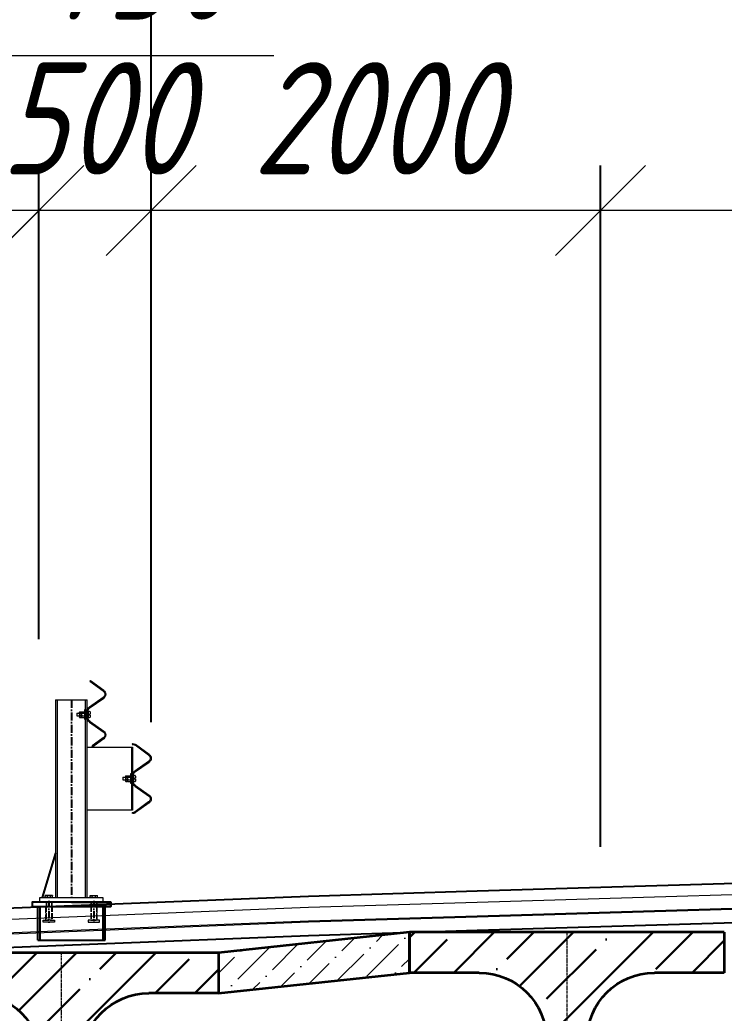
# Model space of a CAD drawing. Header units: millimetres. Extents: x 0 to 285450075, y -3000605 to 8125189010.
# Drawn here: x 7157806 to 7160940, y -51800 to -47377 of the extents above; entities that cross this region are included whole.
import ezdxf
from ezdxf import colors
from ezdxf.entities.mleader import LeaderData, LeaderLine
from ezdxf.math import Vec2, Vec3

# ---------------------------------------------------------------- set-up
doc = ezdxf.new("R2010")
doc.units = ezdxf.units.MM
for name, pattern in [('ACAD_ISO02W100', [15, 12, -3]), ('ACAD_ISO10W100', [18.5, 12, -3, 0.5, -3]), ('осевая', [2, 1.25, -0.25, 0.25, -0.25])]:
    doc.linetypes.add(name, pattern=pattern)
for name, color, linetype, lineweight in [('1-Бетон', 106, 'Continuous', 35), ('1-Тонкая', 5, 'Continuous', 20), ('1-Штриховка', 8, 'Continuous', 9), ('ИС_Выноски', 3, 'Continuous', 18), ('ИС_Ось', 3, 'осевая', 18), ('ИС_Размер', 3, 'Continuous', 18), ('ПП_сплошная', 7, 'Continuous', 30)]:
    doc.layers.add(name, color=color, linetype=linetype, lineweight=lineweight)
doc.layers.add('Красный поперечник', color=1, linetype='Continuous')
doc.styles.add('0', font='isocpeur.ttf', dxfattribs={"width": 0.8, "oblique": 15})
doc.styles.add('ISOCPEUR', font='isocpeur.ttf', dxfattribs={"width": 0.8, "oblique": 15, "height": 2.5})
doc.dimstyles.new('М200', dxfattribs={"dimscale": 200, "dimtxt": 2.5, "dimasz": 2, "dimexe": 1, "dimexo": 1, "dimgap": 0.8, "dimtad": 1, "dimdec": 0, "dimzin": 0, "dimdsep": 46, "dimtxsty": '0', "dimblk": 'OBLIQUE', "dimcen": 0.09, "dimdle": 1, "dimclrd": 256, "dimclre": 256, "dimclrt": 256, "dimadec": 4, "dimazin": 0, "dimtfac": 1, "dimtdec": 0, "dimtmove": 1, "dimatfit": 2, "dimfxl": 1, "dimtolj": 1, "dimtzin": 0, "dimlwd": -1, "dimarcsym": 0})

# ---------------------------------------------------------------- blocks, each defined once
blk = doc.blocks.new('БР09')
at = {"lineweight": 15}
for p, q in [((-782.6, 48.3), (-724.5, 90.9)), ((-780.3, 45.1), (-721.6, 88)), ((-722.2, -28.2), (-782.6, 14.5)), ((-719.9, -24.9), (-780.3, 17.8)), ((-708.9, -874.1), (-708.9, 6.2)), ((-568.9, 6.2), (-708.9, 6.2)), ((-701.6, -874.1), (-701.6, 6.2)), ((-576.2, 6.2), (-576.2, -874.1)), ((-568.9, 6.2), (-568.9, -874.1)), ((-712.9, -43.7), (-712.9, -74.5)), ((-699, -37.2), (-701.6, -37.2)), ((-701.6, -37.2), (-701.6, -81)), ((-699, -81), (-699, -37.2)), ((-701.6, -81), (-699, -81)), ((-684.4, -46.3), (-699, -46.3)), ((-688, -53.6), (-699, -53.6)), ((-688, -64.6), (-699, -64.6)), ((-684.4, -71.9), (-699, -71.9)), ((-684.4, -46.3), (-689.8, -46.3)), ((-684.4, -71.9), (-689.8, -71.9)), ((-683.4, -49.1), (-683.4, -69.1)), ((-683.4, -49.1), (-683.4, -69.1)), ((-675.2, -46.3), (-682.4, -46.3)), ((-675.2, -71.9), (-682.4, -71.9)), ((-674.3, -49.1), (-674.3, -69.1)), ((-662.4, -53.6), (-674.3, -53.6)), ((-662.4, -64.6), (-674.3, -64.6)), ((-662.4, -53.6), (-662.4, -64.6)), ((-722.2, -90), (-782.6, -132.7)), ((-719.9, -93.3), (-780.3, -136)), ((-782.6, -166.5), (-733.9, -202.1)), ((-780.3, -163.3), (-731.5, -198.9)), ((-984.6, -236.7), (-924.4, -192.7)), ((-982.3, -239.9), (-922.1, -195.9)), ((-910.9, -188.1), (-916.6, -189.2)), ((-910.1, -192), (-915.8, -193.1)), ((-910.9, -188.1), (-910.1, -192)), ((-708.9, -204.1), (-910.9, -204.1)), ((-910.9, -204.1), (-910.9, -484.1)), ((-906.9, -204.1), (-906.9, -484.1)), ((-924.2, -313.2), (-984.6, -270.5)), ((-921.8, -309.9), (-982.3, -267.2)), ((-914.9, -328.7), (-914.9, -359.5)), ((-924.2, -375), (-984.6, -417.7)), ((-921.8, -378.3), (-982.3, -421)), ((-984.6, -451.5), (-924.4, -495.5)), ((-982.3, -448.3), (-922.1, -492.3)), ((-910.9, -484.1), (-708.9, -484.1)), ((-916.6, -499), (-910.9, -500.1)), ((-915.8, -495.1), (-910.1, -496.2)), ((-910.9, -500.1), (-910.1, -496.2)), ((-754.9, -874.1), (-754.9, -864.1)), ((-722.9, -864.1), (-754.9, -864.1)), ((-754.9, -874.1), (-754.9, -864.1)), ((-728.9, -864.1), (-754.9, -864.1)), ((-738.9, -874.1), (-754.9, -874.1)), ((-722.9, -874.1), (-754.9, -874.1)), ((-745.9, -874.1), (-745.9, -864.1)), ((-745.9, -874.1), (-745.9, -864.1)), ((-745.9, -874.1), (-745.9, -864.1)), ((-745.9, -874.1), (-745.9, -864.1)), ((-731.9, -874.1), (-731.9, -864.1)), ((-731.9, -874.1), (-731.9, -864.1)), ((-731.9, -874.1), (-731.9, -864.1)), ((-731.9, -874.1), (-731.9, -864.1)), ((-731.9, -874.1), (-731.9, -864.1)), ((-731.9, -874.1), (-731.9, -864.1)), ((-731.9, -874.1), (-731.9, -864.1)), ((-731.9, -874.1), (-731.9, -864.1)), ((-731.9, -874.1), (-731.9, -864.1)), ((-731.9, -874.1), (-731.9, -864.1)), ((-724.9, -864.1), (-728.9, -864.1)), ((-722.9, -872.1), (-722.9, -864.1)), ((-722.9, -874.1), (-722.9, -866.1)), ((-722.9, -874.1), (-722.9, -866.1)), ((-722.9, -872.1), (-722.9, -866.1)), ((-722.9, -874.1), (-722.9, -866.1)), ((-722.9, -874.1), (-722.9, -866.1)), ((-554.9, -872.1), (-554.9, -864.1)), ((-554.9, -864.1), (-522.9, -864.1)), ((-554.9, -874.1), (-554.9, -866.1)), ((-554.9, -874.1), (-554.9, -866.1)), ((-554.9, -872.1), (-554.9, -866.1)), ((-554.9, -874.1), (-554.9, -866.1)), ((-554.9, -874.1), (-554.9, -866.1)), ((-554.9, -874.1), (-522.9, -874.1)), ((-552.9, -864.1), (-548.9, -864.1)), ((-548.9, -864.1), (-522.9, -864.1)), ((-545.9, -874.1), (-545.9, -864.1)), ((-545.9, -874.1), (-545.9, -864.1)), ((-545.9, -874.1), (-545.9, -864.1)), ((-545.9, -874.1), (-545.9, -864.1)), ((-545.9, -874.1), (-545.9, -864.1)), ((-545.9, -874.1), (-545.9, -864.1)), ((-545.9, -874.1), (-545.9, -864.1)), ((-545.9, -874.1), (-545.9, -864.1)), ((-545.9, -874.1), (-545.9, -864.1)), ((-545.9, -874.1), (-545.9, -864.1)), ((-538.9, -874.1), (-522.9, -874.1)), ((-531.9, -874.1), (-531.9, -864.1)), ((-531.9, -874.1), (-531.9, -864.1)), ((-531.9, -874.1), (-531.9, -864.1)), ((-531.9, -874.1), (-531.9, -864.1)), ((-522.9, -874.1), (-522.9, -864.1)), ((-522.9, -874.1), (-522.9, -864.1))]:
    blk.add_line(p, q, dxfattribs=at)
for p, q in [((-724.5, 90.9), (-721.6, 88)), ((-733.9, -202.1), (-731.5, -198.9))]:
    blk.add_line(p, q)
at = {"lineweight": 15, "ltscale": 5}
for p, q in [((-904.2, -322.2), (-906.9, -322.2)), ((-906.9, -322.2), (-906.9, -366)), ((-904.2, -366), (-904.2, -322.2)), ((-906.9, -366), (-904.2, -366))]:
    blk.add_line(p, q, dxfattribs=at)
at = {"color": 7, "lineweight": 15}
for p, q in [((-889.7, -331.3), (-904.2, -331.3)), ((-893.3, -338.6), (-904.2, -338.6)), ((-893.3, -349.6), (-904.2, -349.6)), ((-889.7, -331.3), (-895.1, -331.3)), ((-888.7, -334.1), (-888.7, -354.1)), ((-888.7, -334.1), (-888.7, -354.1)), ((-880.5, -331.3), (-887.7, -331.3)), ((-879.6, -334.1), (-879.6, -354.1)), ((-867.7, -338.6), (-879.6, -338.6)), ((-867.7, -349.6), (-879.6, -349.6)), ((-867.7, -338.6), (-867.7, -349.6)), ((-889.7, -356.9), (-904.2, -356.9)), ((-889.7, -356.9), (-895.1, -356.9)), ((-880.5, -356.9), (-887.7, -356.9))]:
    blk.add_line(p, q, dxfattribs=at)
at = {"linetype": 'Continuous'}
for p, q in [((-788.9, -1064.1), (-788.9, -914.1)), ((-779.2, -914.1), (-779.2, -1064.1)), ((-498.6, -914.1), (-498.6, -1064.1)), ((-488.9, -1064.1), (-488.9, -914.1)), ((-488.9, -1064.1), (-788.9, -1064.1))]:
    blk.add_line(p, q, dxfattribs=at)
at = {"color": 3, "linetype": 'ACAD_ISO02W100', "lineweight": 15, "ltscale": 2}
for p, q in [((-751.9, -894.1), (-751.9, -914.1)), ((-750.9, -914.1), (-750.9, -974.1)), ((-749.9, -894.1), (-749.9, -914.1)), ((-727.9, -894.1), (-727.9, -914.1)), ((-726.9, -914.1), (-726.9, -974.1)), ((-725.9, -894.1), (-725.9, -914.1)), ((-551.9, -894.1), (-551.9, -914.1)), ((-550.9, -914.1), (-550.9, -974.1)), ((-549.9, -894.1), (-549.9, -914.1)), ((-527.9, -894.1), (-527.9, -914.1)), ((-526.9, -914.1), (-526.9, -974.1)), ((-525.9, -894.1), (-525.9, -914.1))]:
    blk.add_line(p, q, dxfattribs=at)
at = {"linetype": 'ACAD_ISO10W100', "ltscale": 2.5}
for p, q in [((-738.9, -888.1), (-738.9, -985.8)), ((-538.9, -888.1), (-538.9, -985.8))]:
    blk.add_line(p, q, dxfattribs=at)
at = {"linetype": 'ACAD_ISO10W100', "ltscale": 3}
blk.add_lwpolyline([(-638.9, 6.2), (-638.9, -874.1)], dxfattribs=at)
at = {"lineweight": 15}
blk.add_lwpolyline([(-712.9, -44), (-716.4, -44, 0.414214), (-722.5, -50), (-722.5, -57), (-718.8, -57), (-718.8, -61.2), (-722.5, -61.2), (-722.5, -68.2, 0.414214), (-716.4, -74.2), (-712.9, -74.2), (-712.9, -44)], format="xyb", dxfattribs=at)
at = {"color": 7, "lineweight": 15}
blk.add_lwpolyline([(-914.9, -329), (-918.4, -329, 0.414214), (-924.4, -335), (-924.4, -342), (-920.8, -342), (-920.8, -346.2), (-924.4, -346.2), (-924.4, -353.2, 0.414214), (-918.4, -359.2), (-914.9, -359.2), (-914.9, -329)], format="xyb", dxfattribs=at)
blk.add_lwpolyline([(-568.9, -675.8), (-508.9, -874.1)])
at = {"lineweight": 15}
blk.add_lwpolyline([(-778.9, -894.1), (-498.9, -894.1), (-498.9, -874.1), (-778.9, -874.1)], close=True, dxfattribs=at)
at = {"linetype": 'Continuous'}
for points in [[(-638.9, -894.1), (-813.9, -894.1), (-813.9, -914.1), (-638.9, -914.1)], [(-638.9, -894.1), (-463.9, -894.1), (-463.9, -914.1), (-638.9, -914.1)]]:
    blk.add_lwpolyline(points, dxfattribs=at)
blk.add_lwpolyline([(-463.9, -914.1), (-813.9, -914.1), (-813.9, -894.1), (-463.9, -894.1)], close=True, dxfattribs=at)
at = {"color": 3, "linetype": 'ACAD_ISO02W100', "lineweight": 15, "ltscale": 2}
for points in [[(-752.9, -914.1), (-724.9, -914.1), (-724.9, -974.1), (-752.9, -974.1)], [(-524.9, -914.1), (-552.9, -914.1), (-552.9, -974.1), (-524.9, -974.1)], [(-763.9, -974.1), (-713.9, -974.1), (-713.9, -984.1), (-763.9, -984.1)], [(-513.9, -974.1), (-563.9, -974.1), (-563.9, -984.1), (-513.9, -984.1)]]:
    blk.add_lwpolyline(points, close=True, dxfattribs=at)
at = {"lineweight": 15}
for centre, radius, start, end in [((-771.9, 31.4), 20, 122.4532, 237.5468), ((-771.9, 31.4), 16, 122.4532, 237.5468), ((-732.9, -45.1), 20, 0, 57.5468), ((-732.9, -45.1), 24, 0, 57.5468), ((-732.9, -73.1), 20, 302.4532, 0), ((-732.9, -73.1), 24, 302.4532, 0), ((-771.9, -149.6), 20, 122.4532, 237.5468), ((-771.9, -149.6), 16, 122.4532, 237.5468), ((-912.6, -208.8), 20, 101.3099, 126.1874), ((-912.6, -208.8), 16, 101.3099, 126.1874), ((-973.9, -253.6), 20, 122.4532, 237.5468), ((-973.9, -253.6), 16, 122.4532, 237.5468), ((-934.9, -330.1), 20, 0, 57.5468), ((-934.9, -330.1), 24, 0, 57.5468), ((-912.6, -479.4), 20, 233.8126, 258.6901), ((-912.6, -479.4), 16, 233.8126, 258.6901), ((-752.9, -866.1), 2, 90, 180), ((-752.9, -872.1), 2, 180, 270), ((-747.9, -866.1), 2, 0, 90), ((-747.9, -872.1), 2, 270, 0), ((-743.9, -866.1), 2, 90, 180), ((-743.9, -872.1), 2, 180, 270), ((-733.9, -866.1), 2, 0, 90), ((-733.9, -872.1), 2, 270, 0), ((-729.9, -866.1), 2, 90, 180), ((-729.9, -872.1), 2, 180, 270), ((-724.9, -866.1), 2, 359.9996, 90), ((-724.9, -872.1), 2, 270, 0), ((-552.9, -866.1), 2, 90, 180.0004), ((-552.9, -872.1), 2, 180, 270), ((-547.9, -866.1), 2, 0, 90), ((-547.9, -872.1), 2, 270, 0), ((-543.9, -866.1), 2, 90, 180), ((-543.9, -872.1), 2, 180, 270), ((-533.9, -866.1), 2, 0, 90), ((-533.9, -872.1), 2, 270, 0), ((-529.9, -866.1), 2, 90, 180), ((-529.9, -872.1), 2, 180, 270), ((-524.9, -866.1), 2, 0, 90), ((-524.9, -872.1), 2, 270, 0)]:
    blk.add_arc(centre, radius, start, end, dxfattribs=at)
at = {"lineweight": 15, "ltscale": 0.2}
for centre, radius, start, end in [((-934.9, -358.1), 20, 302.4532, 0), ((-934.9, -358.1), 24, 302.4532, 0), ((-973.9, -434.6), 20, 122.4532, 237.5468), ((-973.9, -434.6), 16, 122.4532, 237.5468)]:
    blk.add_arc(centre, radius, start, end, dxfattribs=at)
at = {"lineweight": 15, "extrusion": (0, 0, -1)}
for centre, major_axis, start_param, end_param in [((-688, -49.1), (-3.23, 3.23), 2.356194, 3.926991), ((-688, -58.2), (3.23, 3.23), -0.785398, 0.785398), ((-688, -60.1), (-3.23, 3.23), 2.356194, 3.926991), ((-688, -69.2), (3.23, 3.23), -0.785398, 0.785398), ((-688, -49.2), (-3.23, 3.23), 1.691386, 2.356194), ((-688, -69.1), (3.23, 3.23), 0.785398, 1.450207), ((-678.8, -49.2), (3.23, 3.23), 3.926991, 4.5918), ((-678.8, -49.1), (-3.23, 3.23), 3.926991, 5.497787), ((-678.8, -58.2), (3.23, 3.23), 3.926991, 5.497787), ((-678.8, -60.1), (-3.23, 3.23), 3.926991, 5.497787), ((-678.8, -69.2), (3.23, 3.23), 3.926991, 5.497787), ((-678.8, -69.1), (-3.23, 3.23), 4.832978, 5.497787), ((-678.8, -49.1), (3.23, 3.23), 0.785398, 2.356194), ((-678.8, -58.2), (-3.23, 3.23), 0.785398, 2.356194), ((-678.8, -60.1), (3.23, 3.23), 0.785398, 2.356194), ((-678.8, -69.2), (-3.23, 3.23), 0.785398, 2.356194), ((-678.8, -49.2), (-3.23, 3.23), 1.691386, 2.356194), ((-678.8, -69.1), (3.23, 3.23), 0.785398, 1.450207)]:
    blk.add_ellipse(centre, major_axis=major_axis, ratio=1, start_param=start_param, end_param=end_param, dxfattribs=at)
at = {"color": 7, "lineweight": 15, "extrusion": (0, 0, -1)}
for centre, major_axis, start_param, end_param in [((-893.3, -334.1), (-3.23, 3.23), 2.356194, 3.926991), ((-893.3, -343.2), (3.23, 3.23), -0.785398, 0.785398), ((-893.3, -345.1), (-3.23, 3.23), 2.356194, 3.926991), ((-893.3, -354.2), (3.23, 3.23), -0.785398, 0.785398), ((-893.3, -334.2), (-3.23, 3.23), 1.691386, 2.356194), ((-884.1, -334.2), (3.23, 3.23), 3.926991, 4.5918), ((-884.1, -334.1), (-3.23, 3.23), 3.926991, 5.497787), ((-884.1, -343.2), (3.23, 3.23), 3.926991, 5.497787), ((-884.1, -345.1), (-3.23, 3.23), 3.926991, 5.497787), ((-884.1, -354.2), (3.23, 3.23), 3.926991, 5.497787), ((-884.1, -334.1), (3.23, 3.23), 0.785398, 2.356194), ((-884.1, -343.2), (-3.23, 3.23), 0.785398, 2.356194), ((-884.1, -345.1), (3.23, 3.23), 0.785398, 2.356194), ((-884.1, -354.2), (-3.23, 3.23), 0.785398, 2.356194), ((-884.1, -334.2), (-3.23, 3.23), 1.691386, 2.356194), ((-893.3, -354.1), (3.23, 3.23), 0.785398, 1.450207), ((-884.1, -354.1), (-3.23, 3.23), 4.832978, 5.497787), ((-884.1, -354.1), (3.23, 3.23), 0.785398, 1.450207)]:
    blk.add_ellipse(centre, major_axis=major_axis, ratio=1, start_param=start_param, end_param=end_param, dxfattribs=at)
blk = doc.blocks.new('_OBLIQUE')
at = {"color": 0, "linetype": 'ByBlock', "lineweight": -2}
blk.add_line((0.5, 0.5), (-0.5, -0.5), dxfattribs=at)
blk = doc.blocks.new('*D1167')
at = {"layer": 'Defpoints', "color": 0, "linetype": 'Continuous', "transparency": 16777216}
for p in [(7188340.1, -45039.5), (7156890.4, -50279.4), (7188340.1, -50380.4)]:
    blk.add_point(p, dxfattribs=at)
at = {"layer": 'ИС_Размер', "lineweight": -2, "transparency": 16777216}
for p, q in [((7156890.4, -50079.4), (7156890.4, -44839.5)), ((7188340.1, -50180.4), (7188340.1, -44839.5))]:
    blk.add_line(p, q, dxfattribs=at)
at = {"layer": 'ИС_Размер', "transparency": 16777216}
blk.add_line((7156690.4, -45039.5), (7188540.1, -45039.5), dxfattribs=at)
at = {"layer": 'ИС_Размер', "linetype": 'Continuous', "transparency": 16777216, "xscale": 400, "yscale": 400, "zscale": 400, "rotation": 180}
blk.add_blockref('_OBLIQUE', (7156890.4, -45039.5), dxfattribs=at)
at = {"layer": 'ИС_Размер', "linetype": 'Continuous', "transparency": 16777216, "xscale": 400, "yscale": 400, "zscale": 400}
blk.add_blockref('_OBLIQUE', (7188340.1, -45039.5), dxfattribs=at)
at = {"layer": 'ИС_Размер', "linetype": 'Continuous', "transparency": 16777216, "insert": (7172615.3, -44629.5), "char_height": 500, "attachment_point": 5, "style": '0'}
blk.add_mtext('\\A1;31450', dxfattribs=at)
blk = doc.blocks.new('*D1172')
at = {"layer": 'Defpoints', "color": 0, "linetype": 'Continuous', "transparency": 16777216}
for p in [(7160390.1, -48225.9), (7164340.1, -51139.4), (7160390.1, -51260.4)]:
    blk.add_point(p, dxfattribs=at)
at = {"layer": 'ИС_Размер', "lineweight": -2, "transparency": 16777216}
for p, q in [((7160390.1, -51060.4), (7160390.1, -48025.9)), ((7164340.1, -50939.4), (7164340.1, -48025.9))]:
    blk.add_line(p, q, dxfattribs=at)
at = {"layer": 'ИС_Размер', "transparency": 16777216}
blk.add_line((7164540.1, -48225.9), (7160190.1, -48225.9), dxfattribs=at)
at = {"layer": 'ИС_Размер', "linetype": 'Continuous', "transparency": 16777216, "xscale": 400, "yscale": 400, "zscale": 400, "rotation": 180}
blk.add_blockref('_OBLIQUE', (7160390.1, -48225.9), dxfattribs=at)
at = {"layer": 'ИС_Размер', "linetype": 'Continuous', "transparency": 16777216, "xscale": 400, "yscale": 400, "zscale": 400}
blk.add_blockref('_OBLIQUE', (7164340.1, -48225.9), dxfattribs=at)
at = {"layer": 'ИС_Размер', "linetype": 'Continuous', "transparency": 16777216, "insert": (7162365.1, -47815.9), "char_height": 500, "attachment_point": 5, "style": '0'}
blk.add_mtext('\\A1;3950', dxfattribs=at)
blk = doc.blocks.new('*D1173')
at = {"layer": 'Defpoints', "color": 0, "linetype": 'Continuous', "transparency": 16777216}
for p in [(7158390.1, -48225.9), (7158390.1, -50705.3), (7160390.1, -51260.4)]:
    blk.add_point(p, dxfattribs=at)
at = {"layer": 'ИС_Размер', "lineweight": -2, "transparency": 16777216}
for p, q in [((7158390.1, -50505.3), (7158390.1, -48025.9)), ((7160390.1, -51060.4), (7160390.1, -48025.9))]:
    blk.add_line(p, q, dxfattribs=at)
at = {"layer": 'ИС_Размер', "transparency": 16777216}
blk.add_line((7160590.1, -48225.9), (7158190.1, -48225.9), dxfattribs=at)
at = {"layer": 'ИС_Размер', "linetype": 'Continuous', "transparency": 16777216, "xscale": 400, "yscale": 400, "zscale": 400, "rotation": 180}
blk.add_blockref('_OBLIQUE', (7158390.1, -48225.9), dxfattribs=at)
at = {"layer": 'ИС_Размер', "linetype": 'Continuous', "transparency": 16777216, "xscale": 400, "yscale": 400, "zscale": 400}
blk.add_blockref('_OBLIQUE', (7160390.1, -48225.9), dxfattribs=at)
at = {"layer": 'ИС_Размер', "linetype": 'Continuous', "transparency": 16777216, "insert": (7159390.1, -47815.9), "char_height": 500, "attachment_point": 5, "style": '0'}
blk.add_mtext('\\A1;2000', dxfattribs=at)
blk = doc.blocks.new('*D1175')
at = {"layer": 'Defpoints', "color": 0, "transparency": 16777216}
for p in [(7157890.4, -48225.9), (7157890.4, -50335.8), (7158390.1, -50705.3)]:
    blk.add_point(p, dxfattribs=at)
at = {"layer": 'ИС_Размер', "lineweight": -2, "transparency": 16777216}
for p, q in [((7157890.4, -50135.8), (7157890.4, -48025.9)), ((7158390.1, -50505.3), (7158390.1, -48025.9))]:
    blk.add_line(p, q, dxfattribs=at)
at = {"layer": 'ИС_Размер', "transparency": 16777216}
blk.add_line((7158590.1, -48225.9), (7157690.4, -48225.9), dxfattribs=at)
at = {"layer": 'ИС_Размер', "transparency": 16777216, "xscale": 400, "yscale": 400, "zscale": 400, "rotation": 180}
blk.add_blockref('_OBLIQUE', (7157890.4, -48225.9), dxfattribs=at)
at = {"layer": 'ИС_Размер', "transparency": 16777216, "xscale": 400, "yscale": 400, "zscale": 400}
blk.add_blockref('_OBLIQUE', (7158390.1, -48225.9), dxfattribs=at)
at = {"layer": 'ИС_Размер', "transparency": 16777216, "insert": (7158140.2, -47815.9), "char_height": 500, "attachment_point": 5, "style": '0'}
blk.add_mtext('\\A1;500', dxfattribs=at)
blk = doc.blocks.new('*D1176')
at = {"layer": 'Defpoints', "color": 0, "transparency": 16777216}
for p in [(7157140.4, -48225.9), (7157140.4, -50279.6), (7157890.4, -50335.8)]:
    blk.add_point(p, dxfattribs=at)
at = {"layer": 'ИС_Размер', "transparency": 16777216}
for p, q in [((7157515.4, -48225.9), (7157722.4, -47535.9)), ((7157722.4, -47535.9), (7158936.4, -47535.9)), ((7158090.4, -48225.9), (7156940.4, -48225.9))]:
    blk.add_line(p, q, dxfattribs=at)
at = {"layer": 'ИС_Размер', "lineweight": -2, "transparency": 16777216}
for p, q in [((7157140.4, -50079.6), (7157140.4, -48025.9)), ((7157890.4, -50135.8), (7157890.4, -48025.9))]:
    blk.add_line(p, q, dxfattribs=at)
at = {"layer": 'ИС_Размер', "transparency": 16777216, "xscale": 400, "yscale": 400, "zscale": 400, "rotation": 180}
blk.add_blockref('_OBLIQUE', (7157140.4, -48225.9), dxfattribs=at)
at = {"layer": 'ИС_Размер', "transparency": 16777216, "xscale": 400, "yscale": 400, "zscale": 400}
blk.add_blockref('_OBLIQUE', (7157890.4, -48225.9), dxfattribs=at)
at = {"layer": 'ИС_Размер', "transparency": 16777216, "insert": (7158329.4, -47125.9), "char_height": 500, "attachment_point": 5, "style": '0'}
blk.add_mtext('\\A1;750', dxfattribs=at)
blk = doc.blocks.new('*D1177')
at = {"layer": 'Defpoints', "color": 0, "linetype": 'Continuous', "transparency": 16777216}
for p in [(7168290.1, -46445.1), (7158390.1, -50705.3), (7168290.1, -51012.7)]:
    blk.add_point(p, dxfattribs=at)
at = {"layer": 'ИС_Размер', "lineweight": -2, "transparency": 16777216}
for p, q in [((7158390.1, -50505.3), (7158390.1, -46245.1)), ((7168290.1, -50812.7), (7168290.1, -46245.1))]:
    blk.add_line(p, q, dxfattribs=at)
at = {"layer": 'ИС_Размер', "transparency": 16777216}
blk.add_line((7158190.1, -46445.1), (7168490.1, -46445.1), dxfattribs=at)
at = {"layer": 'ИС_Размер', "linetype": 'Continuous', "transparency": 16777216, "xscale": 400, "yscale": 400, "zscale": 400, "rotation": 180}
blk.add_blockref('_OBLIQUE', (7158390.1, -46445.1), dxfattribs=at)
at = {"layer": 'ИС_Размер', "linetype": 'Continuous', "transparency": 16777216, "xscale": 400, "yscale": 400, "zscale": 400}
blk.add_blockref('_OBLIQUE', (7168290.1, -46445.1), dxfattribs=at)
at = {"layer": 'ИС_Размер', "linetype": 'Continuous', "transparency": 16777216, "insert": (7163340.1, -46035.1), "char_height": 500, "attachment_point": 5, "style": '0'}
blk.add_mtext('\\A1;9900', dxfattribs=at)
blk = doc.blocks.new('*D1180')
at = {"layer": 'Defpoints', "color": 0, "linetype": 'Continuous', "transparency": 16777216}
for p in [(7156890.4, -46445.1), (7156890.4, -48225.9, 5778.2), (7158390.1, -48225.9, 5778.2)]:
    blk.add_point(p, dxfattribs=at)
at = {"layer": 'ИС_Размер', "lineweight": -2, "transparency": 16777216}
for p, q in [((7156890.4, -48025.9), (7156890.4, -46245.1)), ((7158390.1, -48025.9), (7158390.1, -46245.1))]:
    blk.add_line(p, q, dxfattribs=at)
at = {"layer": 'ИС_Размер', "transparency": 16777216}
blk.add_line((7158590.1, -46445.1), (7156690.4, -46445.1), dxfattribs=at)
at = {"layer": 'ИС_Размер', "linetype": 'Continuous', "transparency": 16777216, "xscale": 400, "yscale": 400, "zscale": 400, "rotation": 180}
blk.add_blockref('_OBLIQUE', (7156890.4, -46445.1), dxfattribs=at)
at = {"layer": 'ИС_Размер', "linetype": 'Continuous', "transparency": 16777216, "xscale": 400, "yscale": 400, "zscale": 400}
blk.add_blockref('_OBLIQUE', (7158390.1, -46445.1), dxfattribs=at)
at = {"layer": 'ИС_Размер', "linetype": 'Continuous', "transparency": 16777216, "insert": (7157640.2, -46035.1), "char_height": 500, "attachment_point": 5, "style": '0'}
blk.add_mtext('\\A1;1500', dxfattribs=at)
blk = doc.blocks.new('Б24 многофункц')
at = {"layer": 'ПП_сплошная', "ltscale": 100, "true_color": 0x808080}
h = blk.add_hatch(dxfattribs=at)
h.set_pattern_fill('ANSI35', color=8, scale=1000, angle=90, style=0)
h.set_pattern_definition([(135, (-1338186.6, -105300.83), (-176.776695, -176.776695), []), (135, (-1338186.6, -105124.05), (-176.776695, -176.776695), [312.5, -62.5, 0, -62.5])])
h.paths.add_polyline_path([(0, 0), (-700, 0), (-700, -180), (-390, -180, -0.414214), (-90, -480), (-90, -727.2, -0.198912), (-148.6, -868.6), (-310, -1030), (-295, -1230), (0, -1230)])
h.paths.add_polyline_path([(0, 0), (0, -1230), (295, -1230), (310, -1030), (148.6, -868.6, -0.198912), (90, -727.2), (90, -480, -0.414214), (390, -180), (700, -180), (700, 0)])
at = {"layer": '1-Бетон'}
for p, q in [((-700, 0), (700, 0)), ((-700, 0), (-700, -180)), ((700, 0), (700, -180)), ((-700, -180), (-390, -180)), ((390, -180), (700, -180)), ((-90, -480), (-90, -727.2)), ((90, -480), (90, -727.2)), ((-148.6, -868.6), (-310, -1030)), ((148.6, -868.6), (310, -1030)), ((-295, -1230), (-310, -1030)), ((295, -1230), (310, -1030)), ((-295, -1230), (295, -1230))]:
    blk.add_line(p, q, dxfattribs=at)
for centre, radius, start, end in [((-390, -480), 300, 0, 90), ((390, -480), 300, 90, 180), ((-290, -727.2), 200, 315, 0), ((290, -727.2), 200, 180, 225)]:
    blk.add_arc(centre, radius, start, end, dxfattribs=at)
at = {"layer": 'ИС_Ось', "ltscale": 10}
blk.add_lwpolyline([(0, 0), (0, -1230)], dxfattribs=at)
blk = doc.blocks.new('_None')

msp = doc.modelspace()

# ---------------------------------------------------------------- hatches: boundary and pattern name
at = {"layer": '1-Штриховка'}
h = msp.add_hatch(dxfattribs=at)
h.set_pattern_fill('ANSI36', color=256, scale=25, style=0)
h.set_pattern_definition([(45, (1434717.92, -5303457.56), (42.0949506, 154.3481521), [198.4375, -39.6875, 0, -39.6875])])
h.paths.add_polyline_path([(7159540.2817, -51440.4403), (7158690.2817, -51531.9505), (7158690.2817, -51711.9505), (7159540.2817, -51620.4403)])

# ---------------------------------------------------------------- linework, layer by layer
at = {"layer": '1-Бетон'}
msp.add_lwpolyline([(7158690.2817, -51711.9505), (7159540.2817, -51620.4403), (7159540.2817, -51440.4403), (7158690.2817, -51531.9505)], close=True, dxfattribs=at)
at = {"layer": '1-Тонкая'}
for points in [[(7157140.0739, -51406.9505), (7159090.4763, -51328.9344), (7159840.4763, -51306.4344), (7163790.4763, -51187.9344), (7168740.4763, -51039.4344), (7170640.4763, -50982.4344), (7171740.4763, -50949.4344), (7176690.4763, -50800.9344), (7180640.4763, -50682.4344), (7184390.4763, -50569.9344), (7185140.4763, -50547.4344), (7188090.1337, -50458.9447)], [(7157140.0739, -51466.9505), (7159090.4763, -51388.9344), (7159840.4763, -51366.4344), (7163790.4763, -51247.9344), (7168740.4763, -51099.4344), (7170640.4763, -51042.4344), (7171740.4763, -51009.4344), (7176690.4763, -50860.9344), (7180640.4763, -50742.4344), (7184390.4763, -50629.9344), (7185140.4763, -50607.4344), (7188090.1337, -50518.9447)], [(7157140.0739, -51471.9505), (7159090.4763, -51393.9344), (7159840.4763, -51371.4344), (7163790.4763, -51252.9344), (7168740.4763, -51104.4344), (7170640.4763, -51047.4344), (7171740.4763, -51014.4344), (7176690.4763, -50865.9344), (7180640.4763, -50747.4344), (7184390.4763, -50634.9344), (7185140.4763, -50612.4344), (7188090.1337, -50523.9447)]]:
    msp.add_lwpolyline(points, dxfattribs=at)
at = {"layer": 'Defpoints', "color": 252, "true_color": 0x939598}
msp.add_lwpolyline([(7157140.0739, -51531.9505), (7159090.4763, -51453.9344), (7159840.4763, -51431.4344), (7163790.4763, -51312.9344), (7168740.4763, -51164.4344), (7170640.4763, -51107.4344), (7171740.4763, -51074.4344), (7176690.4763, -50925.9344), (7180640.4763, -50807.4344), (7184390.4763, -50694.9344), (7185140.4763, -50672.4344), (7188090.1337, -50583.9447)], dxfattribs=at)
at = {"layer": 'Красный поперечник'}
msp.add_lwpolyline([(7157140.0739, -51356.9505), (7159090.4763, -51278.9344), (7159840.4763, -51256.4344), (7163790.4763, -51137.9344), (7168740.4763, -50989.4344), (7170640.4763, -50932.4344), (7171740.4763, -50899.4344), (7176690.4763, -50750.9344), (7180640.4763, -50632.4344), (7184390.4763, -50519.9344), (7185140.4763, -50497.4344), (7188090.1337, -50408.9447)], dxfattribs=at)

# ---------------------------------------------------------------- block references
at = {"xscale": -1}
msp.add_blockref('БР09', (7157396.178, -50411.7246), dxfattribs=at)
at = {"layer": 'ИС_Размер', "xscale": -1}
for p in [(7160240.2817, -51440.4403), (7157990.2817, -51531.9505)]:
    msp.add_blockref('Б24 многофункц', p, dxfattribs=at)

# ---------------------------------------------------------------- dimensions: what is measured, and where the dimension line sits
at = {"layer": 'ИС_Размер', "linetype": 'Continuous'}
for base, p1, p2, picture, middle in [((7188340.1337, -45039.5422), (7156890.4276, -50279.4233), (7188340.1337, -50380.4403), '*D1167', (7172615.2806, -44629.5422)), ((7156890.4276, -46445.0847, -5778.159), (7158390.0717, -48225.9144), (7156890.4276, -48225.9144), '*D1180', (7157640.2497, -46035.0847, -5778.159))]:
    dim = msp.add_linear_dim(base=base, p1=p1, p2=p2, dimstyle='М200', dxfattribs=at)
    dim.commit()
    dim.dimension.update_dxf_attribs({"geometry": picture, "text_midpoint": middle})
for base, p1, p2, picture, middle in [((7168290.0717, -46445.0847), (7158390.0717, -50705.3011), (7168290.0717, -51012.741), '*D1177', (7163340.0717, -46035.0847)), ((7158390.0717, -48225.9144), (7160390.0717, -51260.411), (7158390.0717, -50705.3011), '*D1173', (7159390.0717, -47815.9144)), ((7160390.0717, -48225.9144), (7164340.0717, -51139.4011), (7160390.0717, -51260.411), '*D1172', (7162365.0717, -47815.9144))]:
    dim = msp.add_linear_dim(base=base, p1=p1, p2=p2, angle=180, dimstyle='М200', dxfattribs=at)
    dim.commit()
    dim.dimension.update_dxf_attribs({"geometry": picture, "text_midpoint": middle})
at = {"layer": 'ИС_Размер'}
dim = msp.add_linear_dim(base=(7157140.4276, -48225.9144), p1=(7157890.4276, -50335.8241), p2=(7157140.4276, -50279.5505), angle=180, dimstyle='М200', dxfattribs=at)
dim.commit()
dim.dimension.update_dxf_attribs({"geometry": '*D1176', "text_midpoint": (7157882.4276, -47125.9144)})
dim = msp.add_linear_dim(base=(7157890.4276, -48225.9144), p1=(7158390.0717, -50705.3011), p2=(7157890.4276, -50335.8241), angle=180, dimstyle='М200', dxfattribs=at)
dim.commit()
dim.dimension.update_dxf_attribs({"geometry": '*D1175', "text_midpoint": (7158140.2497, -48225.9144), "dimtype": 160})

# ---------------------------------------------------------------- leaders
at = {"layer": 'ИС_Выноски'}
ml = msp.add_multileader_mtext('Standard', dxfattribs=at)
ml.set_content('Ось водоотвода ', color=256, style='ISOCPEUR')
ml.set_leader_properties(color=256, linetype='ByLayer', lineweight=-1)
ml.set_arrow_properties(name='NONE')
ml.build(insert=Vec2(0, 0))
ml.multileader.update_dxf_attribs({"text_left_attachment_type": 6, "text_right_attachment_type": 6, "dogleg_length": 0.36, "arrow_head_size": 600, "scale": 50})
ctx = ml.context
ctx.base_point, ctx.scale, ctx.char_height, ctx.arrow_head_size, ctx.landing_gap_size, ctx.plane_origin = Vec3(7224123.5537, -49232.2618, -5778.159), 50, 500, 600, 9, Vec3(7241742.0037, -53614.1373, -5778.159)
ctx.left_attachment, ctx.right_attachment, ctx.text_align_type = 6, 6, 1
notes = []
notes.append((ctx, [(1, (1, 1, 0), (7227196.0492, -49232.2618, -5778.159), (-1, 0), 80.5209, [(1, [(7227680.9576, -50012.2618, -5778.159)], 0, [])])]))
ctx.mtext.insert, ctx.mtext.width, ctx.mtext.alignment, ctx.mtext.flow_direction = Vec3(7225619.541, -48632.2618, -5778.159), 4099.251767, 2, 5
for ctx, leaders in notes:
    for number, flags, end, landing, length, lines in leaders:
        leader = LeaderData()
        leader.index, (leader.has_last_leader_line, leader.has_dogleg_vector, leader.attachment_direction) = number, flags
        leader.last_leader_point, leader.dogleg_vector, leader.dogleg_length = Vec3(end), Vec3(landing), length
        for number, points, colour, breaks in lines:
            line = LeaderLine()
            line.index, line.vertices, line.color, line.breaks = number, Vec3.list(points), colors.encode_raw_color(colour), breaks
            leader.lines.append(line)
        ctx.leaders.append(leader)

doc.saveas('drawing.dxf')
